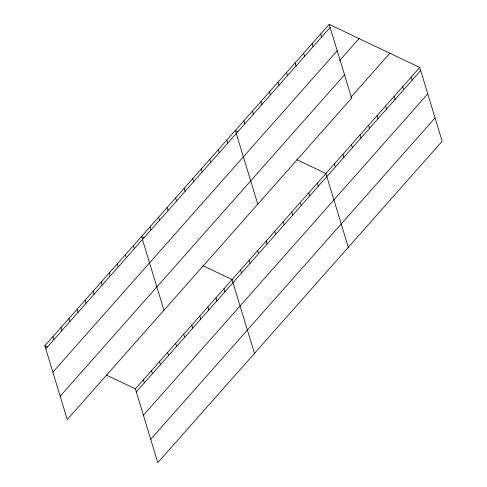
<?xml version="1.0" encoding="UTF-8"?>
<svg xmlns="http://www.w3.org/2000/svg" width="487" height="487" viewBox="0 0 487 487"><rect width="100%" height="100%" fill="white"/><g stroke="black" fill="none" stroke-linecap="round" stroke-linejoin="round"><path stroke-width="0.73" d="M329.2 24.35L351.62 98.143L67.267 419.551L44.847 345.758L329.2 24.35L419.733 67.45L442.153 141.242L157.8 462.65L135.38 388.857L106.166 374.947M45.778 348.82L330.131 27.418M52.87 372.159L337.223 50.758M339.506 60.692L359.077 38.57M60.175 396.211L344.534 74.803M350.719 97.467L389.862 53.229M135.38 388.857L419.733 67.45M136.311 391.919L420.665 70.518M143.397 415.265L427.756 93.857M150.708 439.311L435.061 117.903M238.021 131.679L235.367 130.413L257.787 204.205M296.686 159.608L325.894 173.512L348.315 247.311M144.182 237.741L141.528 236.475L163.949 310.274M202.848 265.671L232.062 279.581L254.482 353.373M44.847 345.758L47.501 347.018M411.205 77.092L412.136 80.16M402.676 86.735L403.607 89.803M394.141 96.377L395.073 99.445M385.613 106.02L386.544 109.088M377.084 115.663L378.015 118.731M368.549 125.305L369.481 128.367M360.021 134.948L360.952 138.01M320.671 33.993L321.603 37.061M351.486 144.59L352.418 147.652M312.143 43.635L313.074 46.703M342.958 154.233L343.889 157.295M303.608 53.278L304.539 56.34M334.429 163.875L335.36 166.938M295.079 62.92L296.011 65.982M286.551 72.563L287.482 75.625M317.366 183.155L318.297 186.223M278.016 82.206L278.948 85.268M308.837 192.797L309.769 195.865M269.488 91.842L270.419 94.91M300.302 202.44L301.234 205.508M260.959 101.485L261.89 104.553M291.774 212.082L292.705 215.151M252.424 111.127L253.356 114.195M283.245 221.725L284.177 224.793M243.896 120.77L244.827 123.838M274.711 231.368L275.642 234.436M266.182 241.01L267.113 244.078M226.832 140.055L227.764 143.123M257.653 250.653L258.585 253.721M218.304 149.698L219.235 152.766M249.119 260.295L250.05 263.357M209.775 159.34L210.707 162.408M240.59 269.938L241.522 273M201.241 168.983L202.172 172.051M192.712 178.626L193.643 181.694M224.002 288.688L224.933 291.75M184.177 188.268L185.115 191.33M215.948 297.794L216.879 300.856M175.649 197.911L176.58 200.973M207.888 306.895L208.82 309.963M167.12 207.553L168.052 210.615M199.834 316.002L200.766 319.07M191.775 325.109L192.706 328.177M158.585 217.196L159.517 220.258M183.721 334.216L184.652 337.284M150.057 226.832L150.988 229.901M175.661 343.323L176.592 346.391M167.607 352.43L168.539 355.498M133.468 245.582L134.4 248.65M159.547 361.537L160.479 364.605M125.415 254.689L126.346 257.757M151.494 370.644L152.425 373.712M117.355 263.796L118.286 266.864M143.434 379.75L144.365 382.819M109.301 272.903L110.232 275.971M101.241 282.01L102.173 285.078M93.187 291.116L94.119 294.185M85.128 300.223L86.059 303.291M77.074 309.33L78.005 312.398M69.014 318.437L69.945 321.499M60.96 327.544L61.892 330.606M52.9 336.651L53.832 339.713"/></g></svg>
